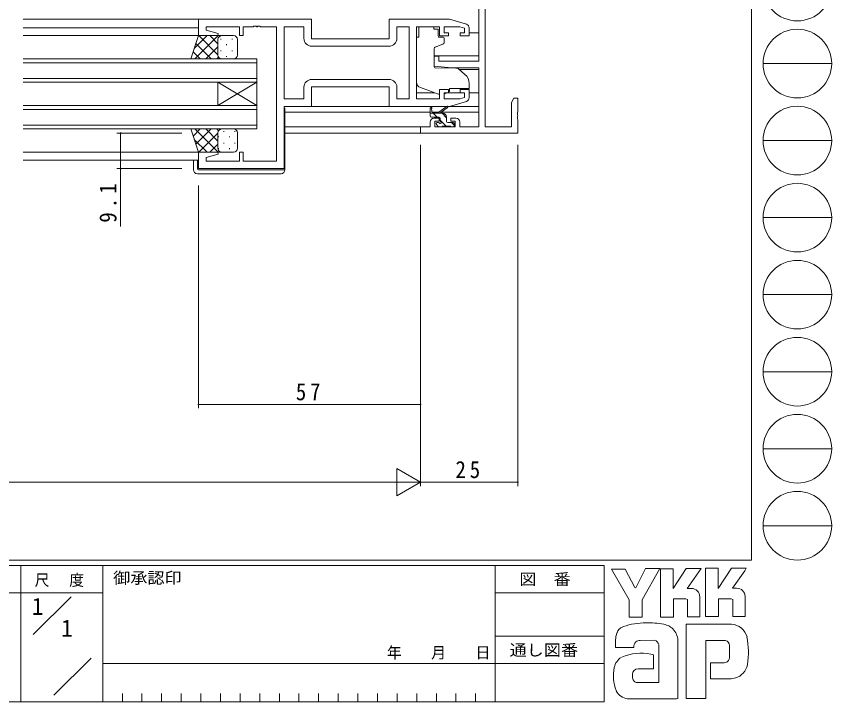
# Model space of a CAD drawing. Units: millimetres on the paper. Extents: x -420 to 373, y -297 to 267.
# Drawn here: x 163.5 to 372.9, y -297 to -120.8 of the extents above; entities that cross this region are included whole.
import ezdxf
from ezdxf.enums import TextEntityAlignment as Align

# ---------------------------------------------------------------- set-up
doc = ezdxf.new("R2010")
doc.units = ezdxf.units.MM
for name, color, linetype, lineweight in [('0-1_YKK_ZWAK', 7, 'Continuous', 9), ('0-3_YKK_11', 7, 'Continuous', 9), ('0-4_YKK_12', 2, 'Continuous', 9), ('0-5_YKK_13', 4, 'Continuous', 9), ('0-6_YKK_D', 6, 'Continuous', 9)]:
    doc.layers.add(name, color=color, linetype=linetype, lineweight=lineweight)
doc.layers.add('0-2_USER1', color=7, linetype='Continuous')
doc.styles.add('ＭＳ ゴシック', font='')
doc.styles.get('ＭＳ ゴシック').set_extended_font_data('MS Gothic')

msp = doc.modelspace()

# ---------------------------------------------------------------- linework, layer by layer
at = {"layer": '0-1_YKK_ZWAK'}
for p, q in [((352.3, 264.425), (352.3, -260.575)), ((355.276, -132.979), (372.917, -132.979)), ((355.276, -152.775), (372.917, -152.775)), ((355.276, -172.571), (372.917, -172.571)), ((355.276, -192.367), (372.917, -192.367)), ((355.276, -212.163), (372.917, -212.163)), ((355.276, -231.959), (372.917, -231.959)), ((355.276, -251.755), (372.917, -251.755)), ((352.3, -260.575), (-417.7, -260.575)), ((314.5, -261.975), (-417.7, -261.975)), ((164.7, -261.975), (164.7, -296.975)), ((185.7, -261.975), (185.7, -296.975)), ((286.5, -261.975), (286.5, -296.975)), ((314.5, -261.975), (314.5, -296.975)), ((316.337, -262.881), (319.851, -262.881)), ((320.932, -270.774), (316.337, -262.881)), ((325.136, -262.773), (322.581, -267.747)), ((328.96, -275.207), (328.96, -262.8)), ((340.474, -262.692), (343.745, -262.692)), ((340.474, -275.099), (340.474, -262.692)), ((347.178, -262.692), (350.962, -262.692)), ((350.583, -263.341), (347.461, -267.801)), ((350.962, -262.692), (350.583, -263.341)), ((336.879, -267.882), (335.84, -267.882)), ((348.501, -267.801), (347.461, -267.801)), ((165.684, -268.975), (97.5, -268.975)), ((165.684, -268.975), (185.7, -268.975)), ((167.87, -279.712), (177.564, -270.018)), ((286.5, -268.975), (314.5, -268.975)), ((339.042, -270.044), (339.042, -275.126)), ((350.664, -270.044), (350.664, -275.072)), ((335.474, -270.558), (332.284, -270.558)), ((343.88, -270.531), (343.88, -275.099)), ((347.069, -270.531), (343.88, -270.531)), ((347.502, -270.693), (347.069, -270.531)), ((347.502, -275.072), (347.502, -270.693)), ((343.88, -275.099), (340.474, -275.099)), ((347.502, -275.021), (347.553, -275.072)), ((350.664, -275.072), (347.502, -275.072)), ((347.124, -277.072), (335.528, -277.072)), ((335.528, -277.072), (335.528, -296.182)), ((286.5, -280.175), (314.5, -280.175)), ((317.418, -283.045), (317.418, -281.116)), ((327.446, -281.18), (323.748, -281.25)), ((328.527, -292.046), (328.527, -282.316)), ((333.42, -281.559), (333.42, -296.155)), ((340.555, -281.234), (345.204, -281.234)), ((340.555, -296.182), (340.555, -281.234)), ((322.067, -283.045), (317.418, -283.045)), ((346.673, -282.732), (346.691, -285.366)), ((173.172, -295.32), (182.696, -285.797)), ((185.7, -287.175), (286.5, -287.175)), ((314.5, -287.175), (286.5, -287.175)), ((327.176, -288.505), (323.181, -288.51)), ((341.772, -286.965), (341.772, -291.1)), ((345.313, -286.965), (341.772, -286.965)), ((347.097, -291.1), (348.178, -290.857)), ((322.905, -292.046), (328.527, -292.046)), ((328.095, -292.046), (328.446, -292.046)), ((328.527, -292.045), (328.528, -292.046)), ((341.772, -291.1), (347.097, -291.1)), ((190.74, -294.875), (190.74, -296.975)), ((195.78, -294.875), (195.78, -296.975)), ((200.82, -294.875), (200.82, -296.975)), ((205.86, -294.875), (205.86, -296.975)), ((210.9, -294.875), (210.9, -296.975)), ((215.94, -294.875), (215.94, -296.975)), ((220.98, -294.875), (220.98, -296.975)), ((226.02, -294.875), (226.02, -296.975)), ((231.06, -294.875), (231.06, -296.975)), ((236.1, -294.875), (236.1, -296.975)), ((241.14, -294.875), (241.14, -296.975)), ((246.18, -294.875), (246.18, -296.975)), ((251.22, -294.875), (251.22, -296.975)), ((256.26, -294.875), (256.26, -296.975)), ((261.3, -294.875), (261.3, -296.975)), ((266.34, -294.875), (266.34, -296.975)), ((271.38, -294.875), (271.38, -296.975)), ((276.42, -294.875), (276.42, -296.975)), ((281.46, -294.875), (281.46, -296.975)), ((-417.7, -296.975), (314.5, -296.975)), ((322.067, -296.236), (320.58, -296.236)), ((333.095, -296.209), (322.067, -296.236)), ((333.42, -296.155), (333.095, -296.209))]:
    msp.add_line(p, q, dxfattribs=at)
for points in [[(319.851, -262.881), (322.364, -267.584), (322.581, -267.747)], [(325.136, -262.773), (328.762, -262.773), (324.229, -270.801)], [(328.96, -262.8), (332.176, -262.8), (332.176, -267.899), (335.555, -262.746)], [(335.555, -262.746), (339.38, -262.746), (335.84, -267.882)], [(343.745, -262.692), (343.745, -267.884), (347.178, -262.692)], [(324.229, -270.801), (324.229, -275.234), (320.932, -275.234), (320.932, -270.774)], [(332.284, -270.558), (332.284, -275.207), (328.96, -275.207)], [(339.042, -275.126), (335.906, -275.126), (335.906, -270.72), (335.474, -270.558)], [(326.473, -284.748), (327.176, -284.91), (327.176, -288.505)], [(335.528, -296.182), (339.771, -296.182), (340.555, -296.182)]]:
    msp.add_lwpolyline(points, dxfattribs=at)
for centre in [(364.096, -113.183), (364.096, -132.979), (364.096, -152.775), (364.096, -172.571), (364.096, -192.367), (364.096, -212.163), (364.096, -231.959), (364.096, -251.755)]:
    msp.add_circle(centre, 8.82, dxfattribs=at)
for centre, radius, start, end in [((336.879, -270.044), 2.163, 0.00165, 89.99603), ((348.501, -269.963), 2.163, 0.00165, 89.99603), ((320.106, -280.031), 2.444, 109.02126, 161.51263), ((325.222, -294.376), 17.68, 89.89165, 109.30847), ((325.741, -297.438), 20.748, 78.78009, 91.46938), ((329.03, -281.472), 4.449, 40.66422, 80.31693), ((346.972, -281.416), 4.341, 14.44571, 87.08746), ((322.459, -281.141), 5.037, 158.41083, 179.71774), ((328.809, -281.461), 4.612, 358.78058, 38.76563), ((330.666, -284.163), 20.86, 350.99026, 10.67624), ((324.175, -282.982), 2.109, 138.46381, 181.71359), ((323.615, -282.946), 1.701, 85.50551, 126.78038), ((326.956, -282.729), 1.625, 14.75519, 72.44994), ((345.365, -282.454), 1.229, 16.43123, 96.91661), ((343.031, -283.183), 3.673, 4.93422, 17.03551), ((324.02, -297.829), 13.309, 79.38097, 112.05824), ((320.927, -288.903), 3.908, 121.8271, 169.08475), ((345.314, -285.659), 1.306, 269.95467, 342.90144), ((343.01, -285.016), 3.697, 343.6902, 354.75362), ((327.949, -290.37), 11.082, 168.76372, 199.80078), ((323.19, -289.955), 1.445, 90.33952, 178.03638), ((347.035, -286.72), 4.291, 285.4429, 349.90448), ((324.082, -290.303), 2.369, 171.08202, 216.71922), ((323.15, -290.54), 1.526, 230.97279, 260.7549), ((320.94, -292.418), 3.823, 207.31435, 263.59464)]:
    msp.add_arc(centre, radius, start, end, dxfattribs=at)
at = {"layer": '0-3_YKK_11'}
for p, q in [((282.3, -82.508), (282.3, -132.378)), ((283.93, -149.248), (283.93, -82.508)), ((210.3, -121.578), (210.3, -125.778)), ((239.3, -121.578), (210.3, -121.578)), ((212.23, -123.508), (220.8, -123.508)), ((212.23, -124.425), (212.23, -123.508)), ((220.8, -123.508), (220.8, -125.778)), ((221.8, -123.508), (224.342, -123.508)), ((221.8, -125.778), (221.8, -123.508)), ((224.342, -123.508), (224.525, -123.388)), ((224.525, -123.388), (225.075, -123.388)), ((225.075, -123.388), (225.258, -123.508)), ((225.258, -123.508), (225.342, -123.508)), ((225.342, -123.508), (225.525, -123.388)), ((225.525, -123.388), (226.075, -123.388)), ((226.075, -123.388), (226.258, -123.508)), ((226.258, -123.508), (230.3, -123.508)), ((230.3, -123.508), (230.3, -158.048)), ((232.3, -123.508), (232.3, -142.048)), ((237.37, -123.508), (232.3, -123.508)), ((237.37, -126.508), (237.37, -123.508)), ((239.3, -126.578), (239.3, -121.578)), ((259.3, -121.578), (259.3, -126.578)), ((274.8, -121.578), (259.3, -121.578)), ((261.23, -123.508), (261.23, -126.508)), ((264.37, -123.508), (261.23, -123.508)), ((264.37, -142.048), (264.37, -123.508)), ((266.3, -123.508), (272.2, -123.508)), ((266.3, -142.048), (266.3, -123.508)), ((272.2, -123.508), (272.2, -125.878)), ((273.4, -123.508), (277.405, -123.508)), ((273.4, -125.078), (273.4, -123.508)), ((279.087, -122.864), (274.8, -121.578)), ((277.405, -123.508), (278.6, -123.866)), ((215.329, -125.255), (212.23, -124.425)), ((215.261, -125.778), (215.329, -125.255)), ((274.5, -125.078), (273.4, -125.078)), ((274.5, -125.878), (274.5, -125.078)), ((277.5, -125.078), (277.5, -125.878)), ((278.6, -125.078), (277.5, -125.078)), ((278.6, -123.866), (278.6, -125.078)), ((279.8, -125.878), (279.8, -123.822)), ((210.3, -125.778), (215.261, -125.778)), ((220.8, -125.778), (221.8, -125.778)), ((259.3, -126.578), (239.3, -126.578)), ((272.2, -125.878), (274.5, -125.878)), ((277.5, -125.878), (279.8, -125.878)), ((259.23, -128.508), (239.37, -128.508)), ((270.8, -131.078), (270.8, -133.684)), ((272, -131.078), (270.8, -131.078)), ((272, -132.378), (272, -131.078)), ((270.8, -133.684), (275.3, -134.078)), ((282.3, -132.378), (272, -132.378)), ((275.3, -134.078), (282.3, -134.078)), ((282.3, -134.078), (282.3, -149.248)), ((239.37, -137.048), (259.23, -137.048)), ((239.37, -137.048), (259.23, -137.048)), ((237.37, -142.048), (237.37, -139.048)), ((239.3, -138.978), (259.3, -138.978)), ((239.3, -143.978), (239.3, -138.978)), ((259.3, -138.978), (259.3, -143.978)), ((261.23, -139.048), (261.23, -142.048)), ((272.2, -139.678), (272.2, -142.048)), ((274.5, -139.678), (272.2, -139.678)), ((274.5, -140.478), (274.5, -139.678)), ((277.5, -139.678), (277.5, -140.478)), ((279.8, -139.678), (277.5, -139.678)), ((279.8, -141.734), (279.8, -139.678)), ((232.3, -142.048), (237.37, -142.048)), ((261.23, -142.048), (264.37, -142.048)), ((272.2, -142.048), (266.3, -142.048)), ((273.4, -140.478), (274.5, -140.478)), ((273.4, -142.048), (273.4, -140.478)), ((277.405, -142.048), (273.4, -142.048)), ((278.6, -141.689), (277.405, -142.048)), ((277.5, -140.478), (278.6, -140.478)), ((278.6, -140.478), (278.6, -141.689)), ((291.3, -141.878), (290.67, -142.969)), ((292.3, -141.878), (291.3, -141.878)), ((292.3, -145.42), (292.3, -141.878)), ((232.3, -143.978), (239.3, -143.978)), ((232.3, -159.978), (232.3, -143.978)), ((259.3, -143.978), (274.8, -143.978)), ((274.8, -143.978), (279.087, -142.692)), ((290.67, -142.969), (290.67, -149.248)), ((292.18, -145.603), (292.3, -145.42)), ((292.18, -146.153), (292.18, -145.603)), ((292.3, -146.336), (292.18, -146.153)), ((292.18, -146.603), (292.3, -146.42)), ((292.3, -146.42), (292.3, -146.336)), ((269.8, -147.978), (269.8, -149.248)), ((272.1, -146.978), (270.8, -146.978)), ((271, -147.778), (272.1, -147.778)), ((271, -149.248), (271, -147.778)), ((272.1, -147.778), (272.1, -146.978)), ((275.1, -146.978), (275.1, -147.778)), ((276.4, -146.978), (275.1, -146.978)), ((275.1, -147.778), (276.2, -147.778)), ((276.2, -147.778), (276.2, -149.248)), ((277.4, -149.248), (277.4, -147.978)), ((292.18, -147.153), (292.18, -146.603)), ((292.3, -147.336), (292.18, -147.153)), ((292.3, -150.878), (292.3, -147.336)), ((267.3, -149.248), (267.3, -150.878)), ((269.8, -149.248), (267.3, -149.248)), ((276.2, -149.248), (271, -149.248)), ((282.3, -149.248), (277.4, -149.248)), ((290.67, -149.248), (283.93, -149.248)), ((267.3, -150.878), (292.3, -150.878)), ((210.3, -155.778), (210.3, -159.978)), ((215.261, -155.778), (210.3, -155.778)), ((212.23, -157.131), (215.329, -156.3)), ((215.329, -156.3), (215.261, -155.778)), ((220.8, -155.778), (220.8, -158.048)), ((221.8, -155.778), (220.8, -155.778)), ((221.8, -158.048), (221.8, -155.778)), ((212.23, -158.048), (212.23, -157.131)), ((220.8, -158.048), (212.23, -158.048)), ((230.3, -158.048), (221.8, -158.048)), ((210.3, -159.978), (232.3, -159.978))]:
    msp.add_line(p, q, dxfattribs=at)
for centre, radius, start, end in [((278.8, -123.822), 1, 359.99995, 73.30074), ((239.37, -126.508), 2, 180, 269.99998), ((259.23, -126.508), 2, 270, 359.99998), ((239.37, -139.048), 2, 90, 179.99998), ((259.23, -139.048), 2, 0, 89.99998), ((278.8, -141.734), 1, 286.69925, 0.00003), ((270.8, -147.978), 1, 90, 179.99998), ((276.4, -147.978), 1, 0, 89.99998)]:
    msp.add_arc(centre, radius, start, end, dxfattribs=at)
at = {"layer": '0-4_YKK_12'}
for p, q in [((165.3, -121.578), (210.8, -121.578)), ((165.3, -123.778), (210.3, -123.778)), ((279.8, -125.078), (282.3, -125.078)), ((165.3, -125.778), (210.8, -125.778)), ((165.3, -131.778), (225.3, -131.778)), ((225.3, -131.778), (225.3, -137.778)), ((270.8, -131.031), (282.3, -131.031)), ((225.3, -132.778), (165.3, -132.778)), ((277.232, -134.524), (282.3, -134.524)), ((165.3, -136.778), (225.3, -136.778)), ((225.3, -137.778), (165.3, -137.778)), ((225.3, -143.778), (215.3, -137.778)), ((225.3, -137.778), (215.3, -143.778)), ((215.3, -137.778), (215.3, -143.778)), ((225.3, -137.778), (225.3, -143.778)), ((266.3, -140.478), (270.985, -140.478)), ((273.7, -140.478), (278.3, -140.478)), ((279.8, -140.478), (282.3, -140.478)), ((165.3, -143.778), (225.3, -143.778)), ((225.3, -143.778), (225.3, -149.778)), ((225.3, -144.778), (165.3, -144.778)), ((232.5, -145.478), (269.8, -145.478)), ((270.251, -145.478), (272.056, -145.478)), ((272.651, -145.478), (282.3, -145.478)), ((165.3, -148.778), (225.3, -148.778)), ((225.3, -149.778), (165.3, -149.778)), ((267.6, -149.248), (232.5, -149.248)), ((232.5, -150.878), (267.6, -150.878)), ((165.3, -155.778), (210.8, -155.778)), ((165.3, -157.778), (210.3, -157.778))]:
    msp.add_line(p, q, dxfattribs=at)
at = {"layer": '0-5_YKK_13'}
for p, q in [((266.9, -123.508), (266.9, -124.178)), ((270.7, -123.508), (266.9, -123.508)), ((270.7, -123.508), (270.7, -124.178)), ((266.9, -125.178), (266.9, -124.178)), ((266.9, -126.178), (266.9, -125.178)), ((270.7, -124.178), (271.87, -124.178)), ((271.87, -125.178), (271.87, -124.178)), ((271.87, -125.178), (271.87, -125.878)), ((208.3, -131.778), (210.3, -125.778)), ((212.503, -125.778), (209.198, -129.083)), ((215.332, -125.778), (209.332, -131.778)), ((210.3, -125.778), (216.3, -125.778)), ((215.3, -130.698), (210.38, -125.778)), ((215.3, -127.87), (213.208, -125.778)), ((215.3, -126.778), (215.3, -130.778)), ((215.3, -126.778), (215.3, -130.778)), ((216.065, -125.806), (216.037, -125.778)), ((216.07, -126.598), (216.07, -126.798)), ((219.3, -125.778), (216.3, -125.778)), ((218.9, -126.598), (218.9, -126.798)), ((220.3, -130.778), (220.3, -126.778)), ((266.3, -137.733), (266.3, -126.178)), ((266.9, -126.178), (266.3, -126.178)), ((272.17, -126.178), (273.1, -126.178)), ((273.4, -126.478), (273.4, -127.528)), ((213.552, -131.778), (209.613, -127.839)), ((215.3, -128.638), (212.16, -131.778)), ((216.07, -129.628), (216.07, -129.828)), ((217.485, -128.013), (217.485, -128.213)), ((218.9, -129.628), (218.9, -129.828)), ((270.8, -129.174), (270.8, -133.78)), ((273.071, -127.998), (271.071, -128.726)), ((216.3, -131.778), (208.3, -131.778)), ((210.723, -131.778), (208.906, -129.961)), ((215.455, -131.312), (214.989, -131.778)), ((216.3, -131.778), (219.3, -131.778)), ((217.485, -131.043), (217.485, -131.243)), ((271.017, -134.08), (276.403, -134.127)), ((277.037, -134.361), (278.728, -135.78)), ((279.8, -138.078), (279.8, -139.378)), ((271.928, -140.818), (267.291, -139.144)), ((274.455, -140.336), (274.8, -140.175)), ((274.8, -139.378), (274.8, -139.678)), ((279.8, -139.378), (274.8, -139.378)), ((274.8, -139.678), (274.8, -140.175)), ((273.494, -140.784), (274.151, -140.478)), ((232.3, -144.478), (232.5, -144.478)), ((232.5, -144.478), (232.5, -159.978)), ((259.8, -143.978), (238.8, -143.978)), ((269.8, -146.448), (269.8, -144.448)), ((271.7, -145.748), (273.918, -144.065)), ((272.3, -145.748), (274.119, -144.347)), ((274.727, -143.978), (282.3, -143.978)), ((273, -145.748), (269.8, -145.748)), ((270.1, -144.622), (270.299, -145.748)), ((271.594, -146.748), (270.594, -145.748)), ((274, -146.909), (272.839, -145.748)), ((272.1, -146.748), (270.1, -146.748)), ((271.888, -149.16), (271.388, -148.66)), ((271.6, -148.148), (271.939, -148.148)), ((272.4, -147.687), (272.4, -147.048)), ((273.894, -149.048), (272.4, -147.554)), ((274, -147.848), (274, -146.748)), ((274.3, -148.148), (275.7, -148.148)), ((276, -148.909), (275.239, -148.148)), ((276, -148.448), (276, -148.948)), ((208.3, -149.778), (210.3, -155.778)), ((216.3, -149.778), (208.3, -149.778)), ((210.723, -149.778), (208.906, -151.595)), ((215.332, -155.778), (209.332, -149.778)), ((213.552, -149.778), (209.613, -153.716)), ((215.3, -152.918), (212.16, -149.778)), ((215.455, -150.244), (214.989, -149.778)), ((215.3, -154.778), (215.3, -150.778)), ((215.3, -154.778), (215.3, -150.778)), ((216.3, -149.778), (219.3, -149.778)), ((216.805, -150.513), (216.805, -150.313)), ((219.635, -150.513), (219.635, -150.313)), ((220.3, -150.778), (220.3, -154.778)), ((272.7, -149.248), (272.1, -149.248)), ((275, -149.048), (272.9, -149.048)), ((275.7, -149.248), (275.2, -149.248)), ((212.503, -155.778), (209.198, -152.473)), ((215.3, -150.858), (210.38, -155.778)), ((215.39, -151.928), (215.39, -151.728)), ((218.22, -151.928), (218.22, -151.728)), ((215.3, -153.686), (213.208, -155.778)), ((215.39, -154.958), (215.39, -154.758)), ((216.805, -153.543), (216.805, -153.343)), ((218.22, -154.958), (218.22, -154.758)), ((219.635, -153.543), (219.635, -153.343)), ((210.3, -155.778), (216.3, -155.778)), ((216.065, -155.75), (216.037, -155.778)), ((219.3, -155.778), (216.3, -155.778)), ((209, -160.278), (209, -157.778)), ((210, -157.778), (210, -159.978)), ((210.3, -160.278), (232, -160.278)), ((232, -160.278), (232.5, -160.278)), ((232.5, -159.978), (232.5, -160.278)), ((231.5, -161.278), (210, -161.278))]:
    msp.add_line(p, q, dxfattribs=at)
for centre, radius, start, end in [((216.3, -126.778), 1, 90.00009, 180.00009), ((216.3, -126.778), 1, 90.00009, 180.00009), ((219.3, -126.778), 1, 0.00009, 90.00009), ((272.17, -125.878), 0.3, 179.99998, 269.99998), ((272.9, -127.528), 0.5, 289.99998, 359.99998), ((273.1, -126.478), 0.3, 359.99998, 89.99998), ((271.3, -129.174), 0.5, 109.99998, 179.99998), ((216.3, -130.778), 1, 180.00009, 270.00009), ((216.3, -130.778), 1, 180.00009, 270.00009), ((219.3, -130.778), 1, 270.00009, 0.00009), ((271.1, -133.78), 0.3, 179.99998, 269.49998), ((276.394, -135.127), 1, 49.99998, 89.49998), ((276.8, -138.078), 3, 359.99998, 49.99998), ((267.8, -137.733), 1.5, 179.99998, 250.14673), ((272.268, -139.878), 1, 250.14673, 266.11316), ((273.071, -139.878), 1, 289.20296, 294.99998), ((270, -144.448), 0.2, 300, 180), ((274.1, -144.148), 0.2, 275.58287, 155.58287), ((270.1, -146.448), 0.3, 180, 270), ((273, -146.748), 1, 0, 90), ((271.6, -148.448), 0.3, 90, 225), ((271.939, -148.448), 0.3, 33.05573, 90), ((272.1, -147.048), 0.3, 0, 90), ((272.4, -148.148), 0.25, 213.05573, 56.94426), ((272.7, -147.687), 0.3, 180, 236.94426), ((274.3, -147.848), 0.3, 180, 270), ((275.7, -148.448), 0.3, 0, 90), ((216.3, -150.778), 1, 89.99989, 179.99989), ((216.3, -150.778), 1, 89.99989, 179.99989), ((219.3, -150.778), 1, 359.99989, 89.99989), ((272.1, -148.948), 0.3, 225, 270), ((272.7, -149.048), 0.2, 270, 0), ((275.2, -149.048), 0.2, 180, 270), ((275.7, -148.948), 0.3, 270, 0), ((216.3, -154.778), 1, 179.99989, 269.99989), ((216.3, -154.778), 1, 179.99989, 269.99989), ((219.3, -154.778), 1, 269.99989, 359.99989), ((210, -160.278), 1, 180, 270), ((210.3, -159.978), 0.3, 180, 270), ((231.5, -160.278), 1, 270, 359.99998)]:
    msp.add_arc(centre, radius, start, end, dxfattribs=at)
at = {"layer": '0-6_YKK_D'}
for p, q in [((206, -150.878), (189.3, -150.878)), ((190.3, -150.878), (190.3, -159.978)), ((267.3, -153.878), (267.3, -241.575)), ((267.3, -153.878), (267.3, -241.575)), ((292.3, -153.878), (292.3, -241.575)), ((206, -159.978), (189.3, -159.978)), ((190.3, -159.978), (190.3, -174.878)), ((210.3, -164.278), (210.3, -221.575)), ((267.3, -164.278), (267.3, -221.575)), ((267.3, -220.575), (210.3, -220.575)), ((261.238, -237.075), (261.238, -244.075)), ((267.3, -240.575), (261.238, -237.075)), ((-65.7, -240.575), (260.3, -240.575)), ((267.3, -240.575), (255.176, -240.575)), ((267.3, -240.575), (261.238, -244.075)), ((267.3, -240.575), (292.3, -240.575))]:
    msp.add_line(p, q, dxfattribs=at)
for centre, start, end in [((190.3, -150.878), 90, 270), ((190.3, -150.878), 270, 90), ((190.3, -159.978), 90, 270), ((190.3, -159.978), 270, 90), ((210.3, -220.575), 0, 180), ((210.3, -220.575), 180, 0), ((267.3, -220.575), 0, 180), ((267.3, -220.575), 180, 0), ((292.3, -240.575), 0, 180), ((292.3, -240.575), 180, 0)]:
    msp.add_arc(centre, 0.106, start, end, dxfattribs=at)

# ---------------------------------------------------------------- texts
at = {"layer": '0-1_YKK_ZWAK', "style": 'ＭＳ ゴシック', "width": 1.1}
for s, p in [('御承認印', (188.367, -267.508)), ('図\u3000番', (292.698, -267.837)), ('通し図番', (290.179, -286.06))]:
    msp.add_text(s, height=2.933, dxfattribs=at).set_placement(p, align=Align.BOTTOM_LEFT)
at = {"layer": '0-1_YKK_ZWAK', "char_height": 2.933, "attachment_point": 7, "style": 'ＭＳ ゴシック'}
for s, insert in [('\\T1.17;\\W0.95;尺\\~\\~度', (168.212, -267.512)), ('\\T1.2;\\W0.95;年\\~\\~\\~月\\~\\~\\~日', (258.676, -286.144))]:
    msp.add_mtext(s, dxfattribs=dict(at, insert=insert))
at = {"layer": '0-2_USER1', "color": 3, "style": 'ＭＳ ゴシック'}
for p in [(167.5, -275.975), (175.033, -281.575)]:
    msp.add_text('1', height=4.399, dxfattribs=at).set_placement(p, align=Align.BOTTOM_LEFT)
at = {"layer": '0-6_YKK_D', "color": 3, "insert": (189.3, -173.878), "char_height": 4.399, "attachment_point": 7, "rotation": 90, "style": 'ＭＳ ゴシック'}
msp.add_mtext('\\T1.38;\\W0.9;9.1', dxfattribs=at)
at = {"layer": '0-6_YKK_D', "color": 3, "char_height": 4.399, "attachment_point": 7, "style": 'ＭＳ ゴシック'}
for s, insert in [('\\T1.36;\\W0.9;57', (235.28, -219.575)), ('\\T1.36;\\W0.9;25', (276.28, -239.575))]:
    msp.add_mtext(s, dxfattribs=dict(at, insert=insert))

doc.saveas('drawing.dxf')
